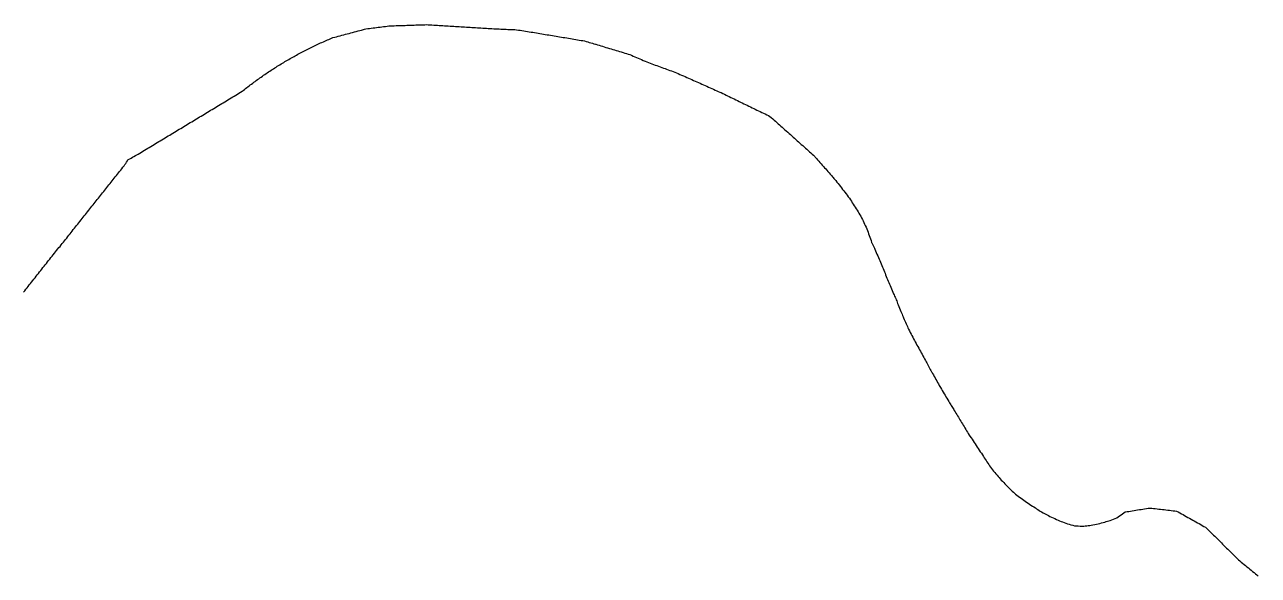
# Model space of a CAD drawing. Header units: inches. Extents: x 130170 to 284068, y 377793 to 804530.
# Drawn here: x 203994 to 210612, y 637491 to 640446 of the extents above; entities that cross this region are included whole.
import ezdxf

# ---------------------------------------------------------------- set-up
doc = ezdxf.new("R2010")
doc.units = ezdxf.units.IN
doc.header["$MEASUREMENT"] = 0
doc.layers.add('muni_il', color=7, linetype='Continuous')

msp = doc.modelspace()

# ---------------------------------------------------------------- linework, layer by layer
at = {"layer": 'muni_il'}
msp.add_lwpolyline([(203988.3, 639010.5), (203994.4, 639018.3), (204000.5, 639026), (204006.6, 639033.7), (204012.7, 639041.4), (204018.8, 639049.2), (204024.9, 639056.9), (204031, 639064.6), (204037.1, 639072.3), (204043.2, 639080), (204049.3, 639087.8), (204055.4, 639095.5), (204061.5, 639103.2), (204067.6, 639110.9), (204073.7, 639118.7), (204079.8, 639126.4), (204085.9, 639134.1), (204092, 639141.8), (204098.1, 639149.6), (204104.2, 639157.3), (204110.3, 639165), (204116.4, 639172.7), (204122.5, 639180.4), (204128.6, 639188.2), (204134.7, 639195.9), (204140.8, 639203.6), (204146.9, 639211.3), (204153, 639219.1), (204159.1, 639226.8), (204165.2, 639234.5), (204171.3, 639242.2), (204177.4, 639249.9), (204183.8, 639256.1), (204189.8, 639263.6), (204195.7, 639271.1), (204201.6, 639278.6), (204207.5, 639286), (204213.4, 639293.5), (204219.3, 639301), (204225.3, 639308.5), (204231.2, 639316), (204237.1, 639323.5), (204243, 639330.9), (204248.9, 639338.4), (204254.8, 639345.9), (204260.8, 639353.4), (204266.6, 639360.8), (204272.5, 639368.2), (204278.4, 639375.6), (204284.3, 639383), (204290.2, 639390.4), (204296.1, 639397.8), (204302, 639405.2), (204307.9, 639412.6), (204313.8, 639420.1), (204319.7, 639427.5), (204325.6, 639434.9), (204331.5, 639442.3), (204337.4, 639449.7), (204343.2, 639456.9), (204348.9, 639464.1), (204354.7, 639471.3), (204360.5, 639478.6), (204366.2, 639485.8), (204372, 639493), (204377.8, 639500.2), (204383.5, 639507.4), (204389.3, 639514.6), (204395.1, 639521.8), (204400.8, 639529.1), (204406.5, 639536.2), (204412.1, 639543.3), (204417.8, 639550.5), (204423.4, 639557.6), (204429.1, 639564.8), (204434.7, 639571.9), (204440.4, 639579.1), (204446, 639586.2), (204451.7, 639593.3), (204457.3, 639600.5), (204463, 639607.6), (204468.7, 639614.7), (204474.4, 639621.9), (204480.1, 639629), (204485.8, 639636.1), (204491.6, 639643.2), (204497.3, 639650.3), (204503, 639657.4), (204509, 639665.1), (204514.9, 639672.8), (204520.9, 639680.5), (204526.9, 639688.3), (204531.4, 639694.9), (204535.9, 639701.5), (204540.4, 639708.1), (204545, 639714.8), (204549.5, 639721.4), (204557.2, 639725.7), (204564.8, 639730.1), (204572.5, 639734.4), (204580.2, 639738.7), (204587.9, 639743.1), (204595.6, 639747.4), (204603.2, 639751.7), (204611.7, 639756.8), (204620.1, 639761.9), (204628.6, 639767), (204637, 639772.1), (204645.5, 639777.2), (204653.9, 639782.3), (204662.3, 639787.4), (204670.8, 639792.5), (204679.2, 639797.6), (204687.7, 639802.7), (204696.1, 639807.8), (204704.6, 639812.9), (204713, 639818), (204721.4, 639823.1), (204729.9, 639828.2), (204738.3, 639833.3), (204746.8, 639838.4), (204755.2, 639843.5), (204763.7, 639848.6), (204772.1, 639853.7), (204780.6, 639858.8), (204789, 639863.9), (204797.4, 639869), (204805.9, 639874.1), (204814.3, 639879.2), (204822.8, 639884.3), (204831.2, 639889.4), (204839.7, 639894.5), (204848.1, 639899.6), (204856.5, 639904.7), (204865, 639909.8), (204873.4, 639914.9), (204881.9, 639920), (204890.3, 639925.1), (204898.8, 639930.2), (204907.2, 639935.3), (204915.7, 639940.4), (204924.1, 639945.5), (204932.5, 639950.6), (204941, 639955.7), (204949.4, 639960.8), (204957.9, 639965.9), (204966.3, 639971), (204974.8, 639976.1), (204983.2, 639981.2), (204991.6, 639986.3), (205000.1, 639991.4), (205008.5, 639996.5), (205017, 640001.6), (205025.4, 640006.7), (205033.9, 640011.8), (205042.3, 640016.9), (205050.8, 640022), (205059.2, 640027.1), (205067.6, 640032.2), (205076.1, 640037.3), (205084.5, 640042.4), (205093, 640047.5), (205101.4, 640052.6), (205109.9, 640057.7), (205118.3, 640062.8), (205126.7, 640067.9), (205135.2, 640073), (205143.6, 640078.1), (205152.1, 640083.2), (205160.5, 640088.3), (205166.8, 640093.2), (205173, 640098.2), (205179.3, 640103.1), (205185.4, 640107.9), (205191.7, 640112.8), (205198, 640117.6), (205204.4, 640122.5), (205210.8, 640127.3), (205217.2, 640132.1), (205223.6, 640136.8), (205229.7, 640141.3), (205236.6, 640146.3), (205243, 640151), (205249.5, 640155.6), (205256.1, 640160.3), (205262.6, 640164.9), (205269.2, 640169.4), (205275.7, 640174), (205282.3, 640178.5), (205288.9, 640183), (205295.6, 640187.5), (205302.2, 640192), (205308.9, 640196.4), (205315.6, 640200.8), (205322.3, 640205.1), (205329, 640209.5), (205335.7, 640213.8), (205342.5, 640218.1), (205349.3, 640222.4), (205356, 640226.6), (205362.8, 640230.8), (205369.7, 640235), (205376.5, 640239.1), (205383.4, 640243.3), (205390.2, 640247.4), (205397.1, 640251.4), (205404, 640255.5), (205410.9, 640259.5), (205417.9, 640263.5), (205424.8, 640267.5), (205431.8, 640271.4), (205438.8, 640275.3), (205445.8, 640279.2), (205452.8, 640283), (205459.8, 640286.8), (205466.8, 640290.6), (205473.9, 640294.4), (205481, 640298.2), (205488.1, 640301.8), (205495.2, 640305.5), (205502.3, 640309.2), (205509.4, 640312.8), (205516.6, 640316.4), (205523.7, 640320), (205530.9, 640323.5), (205538.1, 640327), (205545.3, 640330.5), (205552.5, 640334), (205559.7, 640337.4), (205567, 640340.8), (205574.2, 640344.1), (205581.5, 640347.5), (205588.8, 640350.8), (205596.1, 640354.1), (205603.4, 640357.3), (205610.7, 640360.6), (205618.1, 640363.7), (205625.4, 640366.9), (205632.8, 640370), (205640.3, 640373.2), (205647.8, 640376.3), (205657.3, 640378.9), (205666.9, 640381.4), (205676.5, 640384), (205686.1, 640386.5), (205695.7, 640389), (205705.3, 640391.6), (205714.9, 640394.1), (205724.5, 640396.7), (205734.1, 640399.2), (205743.7, 640401.8), (205753.3, 640404.3), (205762.9, 640406.9), (205772.5, 640409.4), (205782.1, 640412), (205791.7, 640414.5), (205801.3, 640417.1), (205810.9, 640419.6), (205816.5, 640421.1), (205824.7, 640423.3), (205834.2, 640424.5), (205843.7, 640425.8), (205853.1, 640427), (205862.6, 640428.2), (205872, 640429.5), (205881.5, 640430.7), (205891, 640432), (205900.4, 640433.2), (205909.9, 640434.4), (205919.4, 640435.7), (205928.8, 640436.9), (205938.3, 640438.2), (205947.8, 640439.4), (205957.4, 640439.7), (205967.1, 640440), (205976.8, 640440.3), (205986.4, 640440.6), (205996.1, 640440.9), (206005.8, 640441.3), (206015.5, 640441.6), (206025.1, 640441.9), (206034.8, 640442.2), (206044.5, 640442.5), (206054.1, 640442.8), (206063.8, 640443.1), (206073.5, 640443.4), (206083.2, 640443.7), (206092.8, 640444.1), (206102.5, 640444.4), (206112.2, 640444.7), (206121.9, 640445), (206131.1, 640445.3), (206140.3, 640445.6), (206149.5, 640445.9), (206159.2, 640445.3), (206169, 640444.7), (206178.7, 640444.1), (206188.5, 640443.5), (206198.2, 640442.9), (206208, 640442.4), (206217.7, 640441.8), (206227.5, 640441.2), (206237.2, 640440.6), (206247, 640440), (206256.7, 640439.4), (206266.5, 640438.9), (206276.2, 640438.3), (206285.9, 640437.7), (206295.7, 640437.1), (206305.4, 640436.5), (206315.2, 640435.9), (206324.9, 640435.4), (206334.7, 640434.8), (206344.4, 640434.2), (206354.2, 640433.6), (206363.9, 640433), (206373.7, 640432.4), (206383.4, 640431.9), (206393.2, 640431.3), (206402.9, 640430.7), (206412.7, 640430.1), (206422.4, 640429.5), (206432.2, 640428.9), (206441.9, 640428.3), (206451.7, 640427.8), (206461.4, 640427.2), (206471.2, 640426.6), (206480.9, 640426), (206490.6, 640425.4), (206500.4, 640424.8), (206510.1, 640424.3), (206519.9, 640423.7), (206529.6, 640423.1), (206539, 640422.7), (206548.4, 640422.3), (206557.8, 640421.9), (206567.2, 640421.5), (206576.5, 640421.1), (206585.9, 640420.7), (206595.3, 640420.3), (206604.7, 640419.9), (206614.1, 640419.5), (206623.5, 640419.1), (206632.8, 640418.7), (206642.5, 640417.2), (206652.2, 640415.7), (206661.8, 640414.1), (206671.5, 640412.6), (206681.2, 640411), (206690.8, 640409.5), (206700.5, 640408), (206710.2, 640406.4), (206719.8, 640404.8), (206729.3, 640403.3), (206738.9, 640401.7), (206748.5, 640400.1), (206758.1, 640398.5), (206767.7, 640396.9), (206777.3, 640395.3), (206786.9, 640393.7), (206796.5, 640392.1), (206806.1, 640390.5), (206815.7, 640388.9), (206825.3, 640387.3), (206834.9, 640385.7), (206844.5, 640384.1), (206854.1, 640382.5), (206863.7, 640380.9), (206873.3, 640379.3), (206882.9, 640377.7), (206892.5, 640376.1), (206902.1, 640374.5), (206911.7, 640372.9), (206921.3, 640371.3), (206930.9, 640369.7), (206940.5, 640368.1), (206950.1, 640366.5), (206959.7, 640364.9), (206969.2, 640363.3), (206978.8, 640361.7), (206988.4, 640360.1), (206998, 640358.5), (207006.4, 640356), (207014.7, 640353.5), (207023.1, 640351), (207031.4, 640348.5), (207039.8, 640345.9), (207048.1, 640343.4), (207056.5, 640340.9), (207057.4, 640340.6), (207066.5, 640337.9), (207075.7, 640335.1), (207084.9, 640332.4), (207094, 640329.6), (207103.2, 640326.8), (207112.3, 640324.1), (207121.5, 640321.3), (207130.6, 640318.5), (207139.8, 640315.8), (207149, 640313), (207158.1, 640310.2), (207167.3, 640307.5), (207176.4, 640304.7), (207185.6, 640302), (207194.7, 640299.2), (207203.9, 640296.4), (207213.1, 640293.7), (207222.2, 640290.9), (207231.4, 640288.1), (207240.5, 640285.4), (207249.6, 640281.5), (207258.6, 640277.6), (207267.7, 640273.7), (207276.7, 640269.8), (207285.7, 640265.9), (207294.8, 640262), (207303.8, 640258.1), (207312.8, 640254.2), (207321.9, 640250.3), (207330.9, 640246.5), (207340, 640242.6), (207349, 640238.7), (207357.9, 640235.5), (207366.8, 640232.3), (207375.7, 640229.1), (207384.6, 640225.9), (207393.5, 640222.8), (207402.4, 640219.6), (207411.3, 640216.4), (207420.2, 640213.2), (207429.1, 640210), (207438, 640206.9), (207446.9, 640203.7), (207455.8, 640200.5), (207464.7, 640197.3), (207473.6, 640194.1), (207482.5, 640190.9), (207491.5, 640187), (207500.5, 640183), (207509.5, 640179), (207518.5, 640175), (207527.5, 640171), (207536.5, 640167), (207545.5, 640163), (207554.5, 640159), (207563.4, 640155), (207572.4, 640151), (207581.4, 640147.1), (207590.4, 640143.1), (207599.4, 640139.1), (207608.4, 640135.1), (207617.4, 640131.1), (207626.4, 640127.1), (207635.4, 640123.1), (207644.4, 640119.1), (207653.4, 640115.1), (207662.4, 640111.1), (207671.4, 640107.1), (207680.4, 640103.2), (207689.4, 640099.2), (207698.4, 640095.2), (207707.4, 640091.2), (207715, 640087.8), (207722.6, 640084.5), (207730.2, 640081.1), (207738.9, 640076.8), (207747.7, 640072.6), (207756.4, 640068.3), (207765.1, 640064.1), (207773.9, 640059.9), (207782.6, 640055.6), (207791.3, 640051.4), (207800.1, 640047.1), (207808.8, 640042.9), (207817.5, 640038.6), (207826.3, 640034.4), (207835, 640030.1), (207843.7, 640025.9), (207852.5, 640021.7), (207861.2, 640017.4), (207869.9, 640013.2), (207878.7, 640008.9), (207887.4, 640004.7), (207896.1, 640000.4), (207904.9, 639996.2), (207913.6, 639991.9), (207922.3, 639987.7), (207931.1, 639983.5), (207939.8, 639979.2), (207948.5, 639975), (207957.3, 639970.7), (207966, 639966.5), (207974.7, 639962.2), (207983.5, 639958), (207992.2, 639953.7), (207999.5, 639947.2), (208006.8, 639940.7), (208014.1, 639934.1), (208021.4, 639927.6), (208028.7, 639921.1), (208036.1, 639914.5), (208043.4, 639908), (208050.7, 639901.5), (208058, 639894.9), (208065.3, 639888.4), (208072.6, 639881.9), (208079.9, 639875.3), (208087.3, 639868.8), (208094.6, 639862.3), (208101.9, 639855.7), (208109.2, 639849.2), (208116.5, 639842.7), (208123.8, 639836.1), (208131.1, 639829.6), (208138.4, 639823.1), (208145.8, 639816.5), (208153.1, 639810), (208160.4, 639803.5), (208167.7, 639796.9), (208175, 639790.4), (208182.3, 639783.9), (208189.6, 639777.3), (208196.9, 639770.8), (208204.3, 639764.3), (208211.6, 639757.7), (208218.9, 639751.2), (208226.2, 639744.7), (208233.5, 639738.1), (208235.4, 639734.9), (208241.6, 639727.9), (208247.8, 639720.8), (208254, 639713.7), (208260.2, 639706.7), (208266.3, 639699.6), (208272.5, 639692.5), (208278.7, 639685.5), (208284.9, 639678.4), (208291.1, 639671.3), (208297.3, 639664.3), (208303.5, 639657.2), (208309.7, 639650.2), (208315.9, 639643.1), (208322, 639636), (208328.2, 639629), (208330.5, 639626.4), (208335.5, 639620.7), (208340.4, 639615), (208345.4, 639609.4), (208351.5, 639601.5), (208357.6, 639593.5), (208363.7, 639585.6), (208369.8, 639577.7), (208375.9, 639569.8), (208382, 639561.9), (208388.1, 639554), (208394.2, 639546.1), (208400.3, 639538.2), (208406.4, 639530.2), (208412.5, 639522.3), (208418.6, 639514.4), (208423.7, 639506.4), (208428.8, 639498.3), (208434, 639490.3), (208439.1, 639482.2), (208444.2, 639474.2), (208449.3, 639466.2), (208454.5, 639458.1), (208459.6, 639450.1), (208464.7, 639442), (208469.8, 639434), (208474.9, 639426), (208480.1, 639417.9), (208484, 639409.5), (208487.9, 639401), (208491.8, 639392.6), (208495.7, 639384.2), (208499.6, 639375.7), (208503.6, 639367.3), (208507.5, 639358.9), (208511.4, 639350.5), (208515.3, 639342), (208518.5, 639332.8), (208521.7, 639323.6), (208525, 639314.4), (208528.2, 639305.2), (208531.4, 639296), (208534.6, 639286.8), (208537.8, 639277.6), (208539.1, 639274.8), (208542.5, 639267.5), (208545.9, 639260.2), (208549.3, 639252.9), (208552.3, 639246.8), (208555.2, 639240.8), (208558.9, 639232), (208562.7, 639223.3), (208566.4, 639214.5), (208570.1, 639205.7), (208573.9, 639196.9), (208577.6, 639188.2), (208581.3, 639179.4), (208585.1, 639170.6), (208588.5, 639162.2), (208592, 639153.7), (208595.5, 639145.2), (208599, 639136.8), (208602.5, 639128.3), (208606, 639119.9), (208609.4, 639111.4), (208612.9, 639102.9), (208616.4, 639094.5), (208619.9, 639086), (208623.4, 639077.6), (208626.6, 639069.6), (208629.8, 639061.7), (208632.9, 639053.8), (208636.5, 639045.3), (208640.1, 639036.9), (208643.6, 639028.4), (208647.4, 639019.4), (208651.2, 639010.5), (208655, 639001.6), (208658, 638995.2), (208661.1, 638988.9), (208664.1, 638982.6), (208666.7, 638976.3), (208669.4, 638970), (208672, 638963.7), (208674.2, 638957), (208676.4, 638950.3), (208680, 638941.6), (208683.6, 638933), (208687.2, 638924.3), (208690.8, 638915.6), (208694.5, 638906.9), (208698, 638899.4), (208701.6, 638891.9), (208704.1, 638885.3), (208706.7, 638878.8), (208709.2, 638872.2), (208712.8, 638864.3), (208716.4, 638856.4), (208720, 638848.5), (208723.6, 638840.6), (208726.8, 638833.4), (208729.9, 638826.1), (208732.3, 638819), (208735.7, 638811.9), (208740.2, 638803.2), (208744.8, 638794.4), (208749.4, 638785.7), (208753.9, 638776.9), (208758.5, 638768.2), (208763, 638759.4), (208767.5, 638751.2), (208772, 638742.9), (208776.5, 638734.7), (208781, 638726.5), (208785.5, 638718.2), (208790, 638710), (208794.5, 638701.7), (208799, 638693.5), (208803.5, 638685.2), (208808, 638677), (208812.4, 638668.7), (208816.9, 638660.5), (208821.4, 638652.2), (208825.9, 638644), (208829.5, 638637.3), (208833, 638630.7), (208836.5, 638624), (208840.6, 638616.8), (208844.6, 638609.6), (208848.7, 638602.4), (208852.1, 638596), (208855.6, 638589.6), (208859, 638583.2), (208861.6, 638578.5), (208864.3, 638573.9), (208868.8, 638565.9), (208873.2, 638557.8), (208877.7, 638549.8), (208882.2, 638541.8), (208886.6, 638533.8), (208891.1, 638525.7), (208895.6, 638517.7), (208900.1, 638509.7), (208903.5, 638503.9), (208906.9, 638498.2), (208911.8, 638490), (208916.7, 638481.8), (208921.7, 638473.6), (208926.6, 638465.3), (208931.5, 638457.1), (208936.5, 638448.9), (208941.4, 638440.7), (208946.4, 638432.5), (208951.3, 638424.3), (208956.2, 638416.1), (208959.3, 638411.2), (208962.3, 638406.3), (208965.1, 638401.8), (208967.9, 638397.4), (208971.3, 638391.9), (208974.6, 638386.5), (208977.8, 638381.1), (208981, 638375.7), (208985.4, 638368.4), (208989.8, 638361.1), (208994.2, 638353.8), (208998.6, 638346.6), (209003, 638339.3), (209007.4, 638332), (209011.7, 638325), (209016, 638317.9), (209020.3, 638310.9), (209024.6, 638303.8), (209028.8, 638296.8), (209033.4, 638289.2), (209038, 638281.6), (209042.6, 638274), (209047.1, 638266.4), (209051.7, 638258.8), (209056.3, 638251.2), (209060.9, 638243.6), (209065.3, 638237.2), (209070.9, 638228.9), (209076.4, 638220.6), (209082, 638212.2), (209087.5, 638203.9), (209093.1, 638195.6), (209098.6, 638187.3), (209104.1, 638179), (209109.7, 638170.6), (209115.2, 638162.3), (209120.8, 638154), (209126.3, 638145.7), (209131.9, 638137.4), (209137.4, 638129.1), (209142.1, 638121.4), (209146.9, 638113.8), (209151.6, 638106.5), (209156.3, 638099.3), (209161, 638092), (209165.7, 638084.8), (209170.4, 638078.1), (209175.2, 638071.5), (209180, 638064.9), (209186.1, 638057.4), (209192.2, 638049.9), (209198.3, 638042.4), (209204.5, 638034.9), (209210.3, 638028.3), (209216, 638021.8), (209221.8, 638015.2), (209227.6, 638008.6), (209233.4, 638002), (209239.2, 637995.4), (209246, 637988.5), (209252.8, 637981.6), (209259.5, 637974.8), (209266.3, 637967.9), (209273.1, 637961), (209279.8, 637954.2), (209286.6, 637947.3), (209292.3, 637942.3), (209297.9, 637937.2), (209303.6, 637932.2), (209309.3, 637927.1), (209316.8, 637921.6), (209324.2, 637916), (209331.7, 637910.5), (209339.1, 637904.9), (209346.6, 637899.4), (209354, 637893.8), (209361.5, 637888.3), (209369.3, 637883.1), (209377, 637878), (209384.8, 637872.9), (209392.6, 637867.8), (209400.4, 637862.7), (209408.1, 637857.6), (209415.9, 637852.4), (209422.5, 637848.1), (209429.1, 637843.7), (209435.6, 637839.3), (209442.2, 637834.9), (209449.7, 637830.8), (209457.3, 637826.7), (209464.8, 637822.6), (209472.3, 637818.5), (209479.4, 637814.7), (209486.6, 637810.9), (209493.7, 637807.1), (209502.4, 637803.1), (209511.2, 637799), (209520, 637794.9), (209528.7, 637790.9), (209537.5, 637786.8), (209545.6, 637783.6), (209553.7, 637780.3), (209561.8, 637777.1), (209569.9, 637773.9), (209579.1, 637770.9), (209588.4, 637767.9), (209597.7, 637764.9), (209607, 637761.9), (209607.9, 637761.9), (209616.9, 637759.2), (209625.9, 637756.5), (209635.8, 637756.1), (209645.7, 637755.8), (209655.6, 637755.4), (209665.5, 637755), (209675.4, 637754.6), (209683.4, 637755.5), (209691.5, 637756.4), (209699.5, 637757.3), (209707.9, 637758.6), (209716.3, 637759.9), (209724.8, 637761.1), (209734.4, 637763.2), (209744.1, 637765.3), (209753.7, 637767.4), (209762.4, 637769.7), (209771, 637772), (209779.7, 637774.3), (209788.3, 637776.6), (209795.5, 637778.9), (209802.7, 637781.1), (209809.8, 637783.3), (209817, 637785.6), (209826, 637789), (209835, 637792.5), (209844, 637796), (209853, 637799.4), (209860.6, 637804.7), (209868.1, 637810), (209875.7, 637815.3), (209883.2, 637820.6), (209890.8, 637825.9), (209898.3, 637831.1), (209907.8, 637832.6), (209917.3, 637834.1), (209926.7, 637835.6), (209936.2, 637837.1), (209945.6, 637838.6), (209955.1, 637840.1), (209964.6, 637841.6), (209974, 637843.1), (209983.5, 637844.6), (209993, 637846.1), (210002.4, 637847.6), (210011.9, 637849), (210021.4, 637850.5), (210030.8, 637852), (210040.4, 637850.9), (210049.9, 637849.8), (210059.4, 637848.7), (210069, 637847.6), (210078.5, 637846.5), (210088.1, 637845.4), (210097.6, 637844.3), (210107.1, 637843.2), (210116.7, 637842.1), (210126.2, 637841), (210135.8, 637839.9), (210145.3, 637838.8), (210154.8, 637837.7), (210164.4, 637836.6), (210173.9, 637835.5), (210182.5, 637830.7), (210191.2, 637825.9), (210199.8, 637821.1), (210208.4, 637816.3), (210217, 637811.4), (210225.6, 637806.6), (210234.2, 637801.8), (210242.9, 637797), (210251.5, 637792.2), (210260.1, 637787.3), (210268.7, 637782.5), (210277.3, 637777.7), (210285.9, 637772.9), (210294.6, 637768.1), (210303.2, 637763.2), (210311.8, 637758.4), (210320.4, 637753.6), (210329, 637748.8), (210336.1, 637741.8), (210343.2, 637734.9), (210350.2, 637727.9), (210357.3, 637720.9), (210364.3, 637714), (210371.4, 637707), (210378.5, 637700), (210385.5, 637693.1), (210392.6, 637686.1), (210399.7, 637679.1), (210406.7, 637672.2), (210413.8, 637665.2), (210420.8, 637658.2), (210427.9, 637651.3), (210435, 637644.3), (210442, 637637.3), (210449.1, 637630.4), (210456.2, 637623.4), (210463.2, 637616.4), (210470.3, 637609.5), (210477.3, 637602.5), (210484.4, 637595.5), (210491.5, 637588.6), (210498.5, 637581.6), (210505.6, 637574.6), (210512.6, 637567.7), (210520.3, 637561.4), (210528, 637555.2), (210535.6, 637549), (210543.3, 637542.7), (210550.9, 637536.5), (210558.6, 637530.2), (210566.3, 637524), (210573.9, 637517.8), (210581.6, 637511.5), (210589.2, 637505.3), (210596.9, 637499.1), (210604.5, 637492.8), (210612.2, 637486.6)], dxfattribs=at)

doc.saveas('drawing.dxf')
